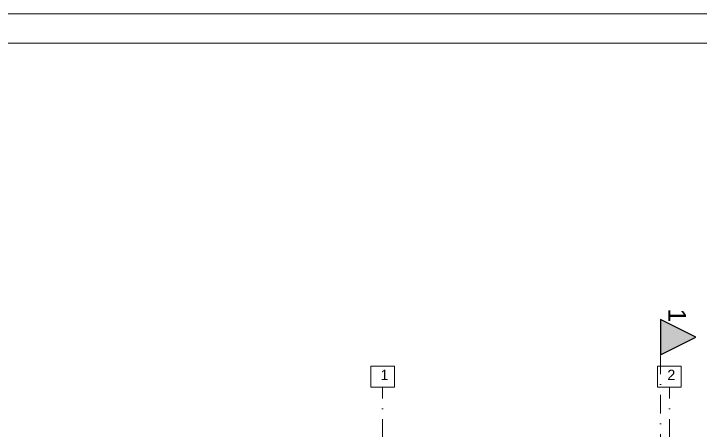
# Model space of a CAD drawing. Header units: millimetres. Extents: x -115530 to 122462, y -34508 to 119375.
# Drawn here: x -21830 to -10144, y 112284 to 119375 of the extents above; entities that cross this region are included whole.
import ezdxf

# ---------------------------------------------------------------- set-up
doc = ezdxf.new("R2010")
doc.units = ezdxf.units.MM
doc.header["$MEASUREMENT"] = 0
doc.linetypes.add('Dot & Dashed', pattern=[670.277762, 317.5, -176.388889, 0, -176.388874])
doc.layers.add('Marker - Section_Pen_No__25', color=8, linetype='Continuous', lineweight=25)
doc.layers.add('Roofs_Pen_No__1', color=7, linetype='Continuous', lineweight=13)
doc.layers.add('Marker - Section_Pen_No__85', color=7, linetype='Continuous', lineweight=13, true_color=0xaaaaaa)
doc.layers.add('OSKI', color=7, linetype='Continuous', lineweight=20, true_color=0x156a84)
doc.styles.add('GENERATED_STYLE_1', font='arial.ttf')

msp = doc.modelspace()

# ---------------------------------------------------------------- hatches: boundary and pattern name
at = {"layer": 'Marker - Section_Pen_No__25', "linetype": 'Continuous', "lineweight": 25}
msp.add_hatch(color=8, dxfattribs=at).paths.add_polyline_path([(-10834.66, 114184.17), (-10834.66, 113584.17), (-10234.66, 113884.17)])

# ---------------------------------------------------------------- linework, layer by layer
at = {"layer": 'Marker - Section_Pen_No__25', "color": 8, "linetype": 'Continuous', "lineweight": 25, "flags": 128}
msp.add_lwpolyline([(-10834.66, 114184.17), (-10834.66, 113584.17), (-10234.66, 113884.17)], close=True, dxfattribs=at)
at = {"layer": 'Marker - Section_Pen_No__85', "color": 253, "linetype": 'Dot & Dashed', "lineweight": 13, "true_color": 0xaaaaaa}
msp.add_line((-10834.66, 94484.93), (-10834.66, 113584.17), dxfattribs=at)
at = {"layer": 'OSKI', "linetype": 'Dot & Dashed'}
for p, q in [((-15560.19, 96753.97), (-15560.19, 113035.14)), ((-10685.19, 96753.97), (-10685.19, 113035.14))]:
    msp.add_line(p, q, dxfattribs=at)
at = {"layer": 'OSKI'}
for points in [[(-15759.98, 113391.35), (-15359.98, 113391.35), (-15359.98, 113035.14), (-15759.98, 113035.14)], [(-10884.98, 113391.35), (-10484.98, 113391.35), (-10484.98, 113035.14), (-10884.98, 113035.14)]]:
    msp.add_lwpolyline(points, close=True, dxfattribs=at)
at = {"layer": 'Roofs_Pen_No__1'}
for points in [[(-31530.44, 89675.49), (10469.56, 89675.49), (10469.56, 119375.49), (-31530.44, 119375.49)], [(-29030.44, 90175.49), (9969.56, 90175.49), (9969.56, 118875.49), (-29030.44, 118875.49)]]:
    msp.add_lwpolyline(points, close=True, dxfattribs=at)

# ---------------------------------------------------------------- texts
at = {"layer": 'Marker - Section_Pen_No__25', "color": 8, "lineweight": 25, "insert": (-10702.66, 114367.93), "char_height": 300, "attachment_point": 7, "rotation": 270, "style": 'GENERATED_STYLE_1'}
msp.add_mtext('\\A1;\\pxql,t0;1', dxfattribs=at)
at = {"layer": 'OSKI', "linetype": 'Dot & Dashed', "char_height": 175, "attachment_point": 7, "style": 'GENERATED_STYLE_1'}
for s, insert in [('1', (-15595.94, 113153.85)), ('2', (-10720.94, 113153.85))]:
    msp.add_mtext(s, dxfattribs=dict(at, insert=insert))

doc.saveas('drawing.dxf')
